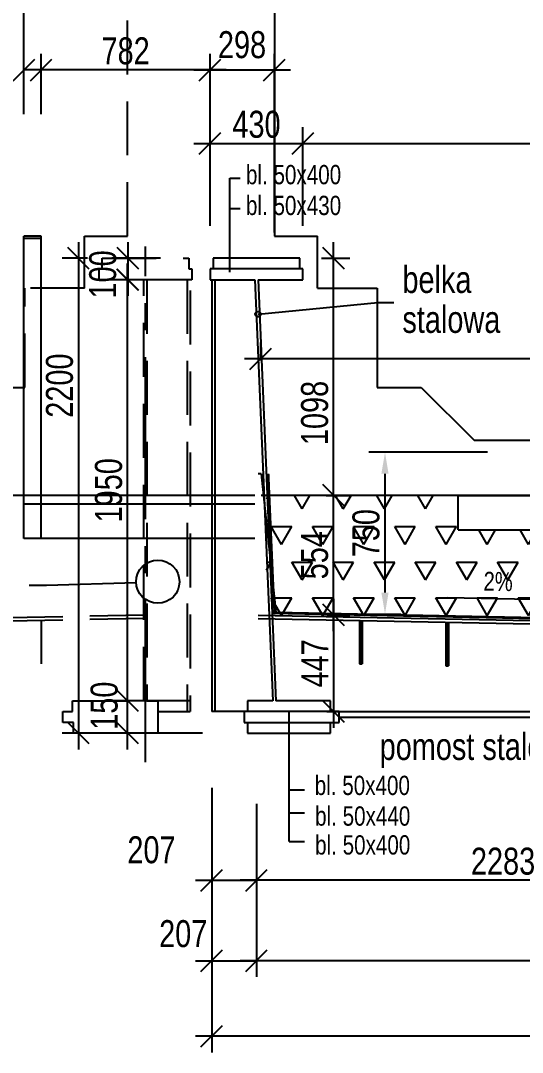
# Model space of a CAD drawing. Header units: millimetres. Extents: x -1069826 to 2704411, y -432732 to 412301.
# Drawn here: x 712268 to 714591, y -22276 to -17497 of the extents above; entities that cross this region are included whole.
import ezdxf
from ezdxf.enums import TextEntityAlignment as Align

# ---------------------------------------------------------------- set-up
doc = ezdxf.new("R2010")
doc.units = ezdxf.units.MM
doc.header["$LTSCALE"] = 1000
doc.header["$MEASUREMENT"] = 0
doc.linetypes.add('CENTER2', pattern=[1.125, 0.75, -0.125, 0.125, -0.125])
doc.linetypes.add('HIDDEN', pattern=[0.375, 0.25, -0.125])
for name, color, linetype in [('0-T', 7, 'Continuous'), ('0-T-T', 7, 'Continuous'), ('0-T0-T', 7, 'Continuous'), ('00XX00-S', 7, 'Continuous'), ('DROGO-T', 7, 'Continuous')]:
    doc.layers.add(name, color=color, linetype=linetype)
doc.styles.add('CDMSTYLE', font='CDMSIMPL', dxfattribs={"width": 0.8, "bigfont": 'CDMBIGPL'})
doc.dimstyles.new('CDMOG-MM-50', dxfattribs={"dimscale": 50, "dimtxt": 2.5, "dimasz": 1, "dimexe": 1.5, "dimexo": 5, "dimgap": 0.5, "dimtad": 1, "dimdec": 0, "dimrnd": 1, "dimzin": 1, "dimdsep": 46, "dimtxsty": 'CDMSTYLE', "dimblk1": 'OBLIQUE', "dimblk2": 'OBLIQUE', "dimsah": 1, "dimtsz": 1, "dimcen": -2.5, "dimdle": 1.5, "dimclrd": 9, "dimclre": 9, "dimclrt": 9, "dimadec": 0, "dimazin": 0, "dimtfac": 1, "dimtmove": 2, "dimatfit": 3, "dimldrblk": 'OBLIQUE', "dimfxl": 1, "dimtvp": 1, "dimtolj": 1, "dimtzin": 0, "dimarcsym": 0})
doc.dimstyles.new('CDMOG-MM-50$7', dxfattribs={"dimscale": 50, "dimtxt": 2.5, "dimasz": 1, "dimexe": 1.5, "dimexo": 5, "dimgap": 0.5, "dimtad": 1, "dimdec": 0, "dimrnd": 1, "dimzin": 1, "dimdsep": 46, "dimtxsty": 'CDMSTYLE', "dimblk1": 'NONE', "dimblk2": 'NONE', "dimsah": 1, "dimtsz": 1, "dimcen": -2.5, "dimdle": 1.5, "dimclrd": 9, "dimclre": 9, "dimclrt": 9, "dimadec": 0, "dimazin": 0, "dimtfac": 1, "dimtmove": 2, "dimatfit": 3, "dimldrblk": 'NONE', "dimfxl": 1, "dimtvp": 1, "dimtolj": 1, "dimtzin": 0, "dimarcsym": 0})
doc.dimstyles.new('CDMST-MM-50', dxfattribs={"dimscale": 50, "dimtxt": 2.5, "dimasz": 2, "dimexe": 1.5, "dimexo": 3, "dimgap": 0.5, "dimtad": 1, "dimdec": 0, "dimrnd": 1, "dimzin": 1, "dimdsep": 46, "dimtxsty": 'CDMSTYLE', "dimblk1": 'OBLIQUE', "dimblk2": 'OBLIQUE', "dimsah": 1, "dimcen": -2.5, "dimdle": 1.5, "dimclrd": 9, "dimclre": 9, "dimclrt": 9, "dimadec": 0, "dimazin": 0, "dimtfac": 1, "dimtmove": 2, "dimatfit": 3, "dimldrblk": 'OBLIQUE', "dimfxl": 1, "dimtvp": 1, "dimtolj": 1, "dimtzin": 0, "dimarcsym": 0})

# ---------------------------------------------------------------- blocks, each defined once
blk = doc.blocks.new('*D789')
at = {"color": 9, "linetype": 'ByBlock', "transparency": 16777216}
for p, q in [((713329.7, -19113.7), (713429.7, -19013.7)), ((713379.7, -19071.1), (713379.7, -18988.7)), ((717853.7, -19113.7), (717953.7, -19013.7)), ((717978.7, -19063.7), (713304.7, -19063.7))]:
    blk.add_line(p, q, dxfattribs=at)
at = {"layer": 'Defpoints', "color": 0, "linetype": 'ByBlock', "transparency": 16777216}
for p in [(713379.7, -19063.7), (713379.7, -19321.1), (717903.7, -19432.2)]:
    blk.add_point(p, dxfattribs=at)
at = {"color": 9, "linetype": 'ByBlock', "transparency": 16777216, "insert": (715997.6, -18976.2), "char_height": 125, "attachment_point": 5, "style": 'CDMSTYLE'}
blk.add_mtext('\\A1;\\C1;4524', dxfattribs=at)
blk = doc.blocks.new('_OBLIQUE')
at = {"color": 0, "linetype": 'ByBlock'}
blk.add_line((-0.5, -0.5), (0.5, 0.5), dxfattribs=at)
blk = doc.blocks.new('*D779')
at = {"color": 9, "linetype": 'ByBlock', "transparency": 16777216}
for p, q in [((533921.1, -17613.9), (533921.1, -16707.9)), ((529471.1, -16832.9), (529571.1, -16732.9)), ((533871.1, -16832.9), (533971.1, -16732.9)), ((529446.1, -16782.9), (533996.1, -16782.9))]:
    blk.add_line(p, q, dxfattribs=at)
at = {"layer": 'Defpoints', "color": 0, "linetype": 'ByBlock', "transparency": 16777216}
for p in [(533921.1, -16782.9), (529521.1, -17863.9), (533921.1, -17863.9)]:
    blk.add_point(p, dxfattribs=at)
at = {"color": 9, "linetype": 'ByBlock', "transparency": 16777216, "insert": (532002.5, -16695.4), "char_height": 125, "attachment_point": 5, "style": 'CDMSTYLE'}
blk.add_mtext('\\A1;\\C1;4400', dxfattribs=at)
blk = doc.blocks.new('*D840')
at = {"color": 9, "linetype": 'ByBlock', "transparency": 16777216}
for p, q in [((533789.1, -18397.7), (533789.1, -17990.8)), ((529603.1, -18115.8), (529703.1, -18015.8)), ((533739.1, -18115.8), (533839.1, -18015.8)), ((529578.1, -18065.8), (533864.1, -18065.8))]:
    blk.add_line(p, q, dxfattribs=at)
at = {"layer": 'Defpoints', "color": 0, "linetype": 'ByBlock', "transparency": 16777216}
for p in [(533789.1, -18065.8), (533789.1, -18647.7), (529653.1, -18697.7)]:
    blk.add_point(p, dxfattribs=at)
at = {"color": 9, "linetype": 'ByBlock', "transparency": 16777216, "insert": (531466, -17978.3), "char_height": 125, "attachment_point": 5, "style": 'CDMSTYLE'}
blk.add_mtext('\\A1;4136', dxfattribs=at)
blk = doc.blocks.new('*D846')
at = {"color": 9, "linetype": 'ByBlock', "transparency": 16777216}
for p, q in [((534004.1, -21047.7), (534004.1, -21926.6)), ((529438.1, -21125.4), (529438.1, -21926.6)), ((529388.1, -21901.6), (529488.1, -21801.6)), ((533954.1, -21901.6), (534054.1, -21801.6)), ((534079.1, -21851.6), (529363.1, -21851.6))]:
    blk.add_line(p, q, dxfattribs=at)
at = {"layer": 'Defpoints', "color": 0, "linetype": 'ByBlock', "transparency": 16777216}
for p in [(534004.1, -20797.7), (529438.1, -20875.4), (529438.1, -21851.6)]:
    blk.add_point(p, dxfattribs=at)
at = {"color": 9, "linetype": 'ByBlock', "transparency": 16777216, "insert": (531721.1, -21764.1), "char_height": 125, "attachment_point": 5, "style": 'CDMSTYLE'}
blk.add_mtext('\\A1;\\C1;4566', dxfattribs=at)
blk = doc.blocks.new('*D839')
at = {"color": 9, "linetype": 'ByBlock', "transparency": 16777216}
for p, q in [((529223.1, -18447.7), (529223.1, -17990.8)), ((529653.1, -18447.7), (529653.1, -17990.8)), ((529173.1, -18115.8), (529273.1, -18015.8)), ((529603.1, -18115.8), (529703.1, -18015.8)), ((529148.1, -18065.8), (529728.1, -18065.8))]:
    blk.add_line(p, q, dxfattribs=at)
at = {"layer": 'Defpoints', "color": 0, "linetype": 'ByBlock', "transparency": 16777216}
for p in [(529653.1, -18065.8), (529223.1, -18697.7), (529653.1, -18697.7)]:
    blk.add_point(p, dxfattribs=at)
at = {"color": 9, "linetype": 'ByBlock', "transparency": 16777216, "insert": (529438.1, -17978.3), "char_height": 125, "attachment_point": 5, "style": 'CDMSTYLE'}
blk.add_mtext('\\A1;430', dxfattribs=at)
blk = doc.blocks.new('*D824')
at = {"color": 9, "linetype": 'ByBlock', "transparency": 16777216}
for p, q in [((528843.2, -18772.7), (528843.2, -18522.7)), ((528893.2, -18647.7), (528793.2, -18547.7)), ((528993.1, -18597.7), (528768.2, -18597.7)), ((528893.2, -18747.7), (528793.2, -18647.7))]:
    blk.add_line(p, q, dxfattribs=at)
at = {"layer": 'Defpoints', "color": 0, "linetype": 'ByBlock', "transparency": 16777216}
for p in [(528843.2, -18597.7), (529243.1, -18597.7), (529223.1, -18697.7)]:
    blk.add_point(p, dxfattribs=at)
at = {"color": 9, "linetype": 'ByBlock', "transparency": 16777216, "insert": (528726.7, -18672.7), "char_height": 125, "attachment_point": 5, "rotation": 90, "style": 'CDMSTYLE'}
blk.add_mtext('\\A1;100', dxfattribs=at)
blk = doc.blocks.new('*D807')
at = {"color": 9, "linetype": 'ByBlock', "transparency": 16777216}
for p, q in [((528361.1, -17924), (528361.1, -16091)), ((540161.1, -17876.7), (540161.1, -16091)), ((528311.1, -16216), (528411.1, -16116)), ((540111.1, -16216), (540211.1, -16116)), ((528286.1, -16166), (540236.1, -16166))]:
    blk.add_line(p, q, dxfattribs=at)
at = {"layer": 'Defpoints', "color": 0, "linetype": 'ByBlock', "transparency": 16777216}
for p in [(540161.1, -16166), (540161.1, -18126.7), (528361.1, -18174)]:
    blk.add_point(p, dxfattribs=at)
at = {"color": 9, "linetype": 'ByBlock', "transparency": 16777216, "insert": (534261.1, -16078.5), "char_height": 125, "attachment_point": 5, "style": 'CDMSTYLE'}
blk.add_mtext('\\A1;\\C1;11800', dxfattribs=at)
blk = doc.blocks.new('*D810')
at = {"color": 9, "linetype": 'ByBlock', "transparency": 16777216}
for p, q in [((528391.1, -17775.6), (528491.1, -17675.6)), ((528441.1, -17749), (528441.1, -17650.6)), ((529173.1, -17775.6), (529273.1, -17675.6)), ((529223.1, -18260.5), (529223.1, -17650.6)), ((529298.1, -17725.6), (528366.1, -17725.6))]:
    blk.add_line(p, q, dxfattribs=at)
at = {"layer": 'Defpoints', "color": 0, "linetype": 'ByBlock', "transparency": 16777216}
for p in [(528441.1, -17725.6), (528441.1, -17999), (529223.1, -18510.5)]:
    blk.add_point(p, dxfattribs=at)
at = {"color": 9, "linetype": 'ByBlock', "transparency": 16777216, "insert": (528832.1, -17638.1), "char_height": 125, "attachment_point": 5, "style": 'CDMSTYLE'}
blk.add_mtext('\\A1;782', dxfattribs=at)
blk = doc.blocks.new('*D818')
at = {"color": 9, "linetype": 'ByBlock', "transparency": 16777216}
for p, q in [((529173.1, -17775.6), (529273.1, -17675.6)), ((529223.1, -18010.5), (529223.1, -17650.6)), ((529471.1, -17775.6), (529571.1, -17675.6)), ((529521.1, -18478.6), (529521.1, -17650.6)), ((529148.1, -17725.6), (529596.1, -17725.6))]:
    blk.add_line(p, q, dxfattribs=at)
at = {"layer": 'Defpoints', "color": 0, "linetype": 'ByBlock', "transparency": 16777216}
for p in [(529521.1, -17725.6), (529223.1, -18260.5), (529521.1, -18728.6)]:
    blk.add_point(p, dxfattribs=at)
at = {"color": 9, "linetype": 'ByBlock', "transparency": 16777216, "insert": (529371.1, -17609.5), "char_height": 125, "attachment_point": 5, "style": 'CDMSTYLE'}
blk.add_mtext('\\A1;298', dxfattribs=at)
blk = doc.blocks.new('*D835')
at = {"color": 9, "linetype": 'ByBlock', "transparency": 16777216}
for p, q in [((529795.2, -19771.2), (529795.2, -18522.7)), ((529845.2, -18647.7), (529745.2, -18547.7)), ((529739.3, -18597.7), (529870.2, -18597.7)), ((529845.2, -19746.2), (529745.2, -19646.2)), ((529761.1, -19696.2), (529870.2, -19696.2))]:
    blk.add_line(p, q, dxfattribs=at)
at = {"layer": 'Defpoints', "color": 0, "linetype": 'ByBlock', "transparency": 16777216}
for p in [(529489.3, -18597.7), (529795.2, -18597.7), (529511.1, -19696.2)]:
    blk.add_point(p, dxfattribs=at)
at = {"color": 9, "linetype": 'ByBlock', "transparency": 16777216, "insert": (529707.7, -19314.5), "char_height": 125, "attachment_point": 5, "rotation": 90, "style": 'CDMSTYLE'}
blk.add_mtext('\\A1;1098', dxfattribs=at)
blk = doc.blocks.new('*D823')
at = {"color": 9, "linetype": 'ByBlock', "transparency": 16777216}
for p, q in [((528841.2, -20722.7), (528841.2, -18622.7)), ((528891.2, -18747.7), (528791.2, -18647.7)), ((528971.1, -18697.7), (528766.2, -18697.7)), ((528891.2, -20697.7), (528791.2, -20597.7))]:
    blk.add_line(p, q, dxfattribs=at)
at = {"layer": 'Defpoints', "color": 0, "linetype": 'ByBlock', "transparency": 16777216}
for p in [(528841.2, -18697.7), (529221.1, -18697.7), (529381.1, -20647.7)]:
    blk.add_point(p, dxfattribs=at)
at = {"color": 9, "linetype": 'ByBlock', "transparency": 16777216, "insert": (528753.7, -19672.7), "char_height": 125, "attachment_point": 5, "rotation": 90, "style": 'CDMSTYLE'}
blk.add_mtext('\\A1;1950', dxfattribs=at)
blk = doc.blocks.new('*D822')
at = {"color": 9, "linetype": 'ByBlock', "transparency": 16777216}
for p, q in [((528841.2, -20872.7), (528841.2, -20572.7)), ((528891.2, -20697.7), (528791.2, -20597.7)), ((529131.1, -20647.7), (528766.2, -20647.7)), ((528891.2, -20847.7), (528791.2, -20747.7)), ((529188.1, -20797.7), (528766.2, -20797.7))]:
    blk.add_line(p, q, dxfattribs=at)
at = {"layer": 'Defpoints', "color": 0, "linetype": 'ByBlock', "transparency": 16777216}
for p in [(528841.2, -20647.7), (529381.1, -20647.7), (529438.1, -20797.7)]:
    blk.add_point(p, dxfattribs=at)
at = {"color": 9, "linetype": 'ByBlock', "transparency": 16777216, "insert": (528733.4, -20670.4), "char_height": 125, "attachment_point": 5, "rotation": 90, "style": 'CDMSTYLE'}
blk.add_mtext('\\A1;150', dxfattribs=at)
blk = doc.blocks.new('_NONE')
at = {"color": 0, "linetype": 'ByBlock'}
blk.add_circle((0, 0), 0.25, dxfattribs=at)
blk = doc.blocks.new('*D836')
at = {"color": 9, "linetype": 'ByBlock', "transparency": 16777216}
for p, q in [((528105.1, -19771.2), (528105.1, -18421.2)), ((528155.1, -18546.2), (528055.1, -18446.2)), ((528111.1, -18496.2), (528030.1, -18496.2)), ((528155.1, -19746.2), (528055.1, -19646.2)), ((528111.1, -19696.2), (528030.1, -19696.2))]:
    blk.add_line(p, q, dxfattribs=at)
at = {"layer": 'Defpoints', "color": 0, "linetype": 'ByBlock', "transparency": 16777216}
for p in [(528105.1, -18496.2), (528361.1, -18496.2), (528361.1, -19696.2)]:
    blk.add_point(p, dxfattribs=at)
at = {"color": 9, "linetype": 'ByBlock', "transparency": 16777216, "insert": (528017.6, -19096.2), "char_height": 125, "attachment_point": 5, "rotation": 90, "style": 'CDMSTYLE'}
blk.add_mtext('\\A1;1200', dxfattribs=at)
blk = doc.blocks.new('*D832')
at = {"color": 9, "linetype": 'ByBlock', "transparency": 16777216}
for p, q in [((529845.2, -20300.7), (529745.2, -20200.7)), ((529795.2, -20175.7), (529795.2, -20772.7)), ((529764.4, -20250.7), (529870.2, -20250.7)), ((529845.2, -20747.7), (529745.2, -20647.7)), ((529764.4, -20697.7), (529870.2, -20697.7))]:
    blk.add_line(p, q, dxfattribs=at)
at = {"layer": 'Defpoints', "color": 0, "linetype": 'ByBlock', "transparency": 16777216}
for p in [(529514.4, -20250.7), (529514.4, -20697.7), (529795.2, -20697.7)]:
    blk.add_point(p, dxfattribs=at)
at = {"color": 9, "linetype": 'ByBlock', "transparency": 16777216, "insert": (529707.7, -20474.2), "char_height": 125, "attachment_point": 5, "rotation": 90, "style": 'CDMSTYLE'}
blk.add_mtext('\\A1;\\C1;447', dxfattribs=at)
blk = doc.blocks.new('*D831')
at = {"color": 9, "linetype": 'ByBlock', "transparency": 16777216}
for p, q in [((529795.2, -20325.7), (529795.2, -19621.2)), ((529845.2, -19746.2), (529745.2, -19646.2)), ((529855.1, -19696.2), (529870.2, -19696.2)), ((529845.2, -20300.7), (529745.2, -20200.7)), ((529789.1, -20250.7), (529870.2, -20250.7))]:
    blk.add_line(p, q, dxfattribs=at)
at = {"layer": 'Defpoints', "color": 0, "linetype": 'ByBlock', "transparency": 16777216}
for p in [(529605.1, -19696.2), (529795.2, -19696.2), (529539.1, -20250.7)]:
    blk.add_point(p, dxfattribs=at)
at = {"color": 9, "linetype": 'ByBlock', "transparency": 16777216, "insert": (529707.7, -19973.4), "char_height": 125, "attachment_point": 5, "rotation": 90, "style": 'CDMSTYLE'}
blk.add_mtext('\\A1;\\C1;554', dxfattribs=at)
blk = doc.blocks.new('*D817')
at = {"color": 9, "linetype": 'ByBlock', "transparency": 16777216}
for p, q in [((528614.1, -18522.7), (528614.1, -20872.7)), ((528664.1, -18647.7), (528564.1, -18547.7)), ((528656, -18597.7), (528539.1, -18597.7)), ((528664.1, -20847.7), (528564.1, -20747.7)), ((528938, -20797.7), (528539.1, -20797.7))]:
    blk.add_line(p, q, dxfattribs=at)
at = {"layer": 'Defpoints', "color": 0, "linetype": 'ByBlock', "transparency": 16777216}
for p in [(528906, -18597.7), (528614.1, -20797.7), (529188, -20797.7)]:
    blk.add_point(p, dxfattribs=at)
at = {"color": 9, "linetype": 'ByBlock', "transparency": 16777216, "insert": (528526.6, -19187.9), "char_height": 125, "attachment_point": 5, "rotation": 90, "style": 'CDMSTYLE'}
blk.add_mtext('\\A1;\\C1;2200', dxfattribs=at)
blk = doc.blocks.new('*D811')
at = {"color": 9, "linetype": 'ByBlock', "transparency": 16777216}
for p, q in [((528311.1, -17775.6), (528411.1, -17675.6)), ((528361.1, -17930.4), (528361.1, -17650.6)), ((528391.1, -17775.6), (528491.1, -17675.6)), ((528441.1, -17930.4), (528441.1, -17650.6)), ((528516.1, -17725.6), (528361.1, -17725.6))]:
    blk.add_line(p, q, dxfattribs=at)
at = {"layer": 'Defpoints', "color": 0, "linetype": 'ByBlock', "transparency": 16777216}
for p in [(528361.1, -17725.6), (528361.1, -18180.4), (528441.1, -18180.4)]:
    blk.add_point(p, dxfattribs=at)
at = {"color": 9, "linetype": 'ByBlock', "transparency": 16777216, "insert": (528207.2, -17631.9), "char_height": 125, "attachment_point": 5, "style": 'CDMSTYLE'}
blk.add_mtext('\\A1;80', dxfattribs=at)
blk = doc.blocks.new('*D806')
at = {"color": 9, "linetype": 'ByBlock', "transparency": 16777216}
for p, q in [((529438.1, -21179.3), (529438.1, -21926.6)), ((529231.1, -21566.2), (529231.1, -21926.6)), ((529181.1, -21901.6), (529281.1, -21801.6)), ((529388.1, -21901.6), (529488.1, -21801.6)), ((529156.1, -21851.6), (529438.1, -21851.6))]:
    blk.add_line(p, q, dxfattribs=at)
at = {"layer": 'Defpoints', "color": 0, "linetype": 'ByBlock', "transparency": 16777216}
for p in [(529438.1, -20929.3), (529231.1, -21316.2), (529438.1, -21851.6)]:
    blk.add_point(p, dxfattribs=at)
at = {"color": 9, "linetype": 'ByBlock', "transparency": 16777216, "insert": (529098.8, -21726.9), "char_height": 125, "attachment_point": 5, "style": 'CDMSTYLE'}
blk.add_mtext('\\A1;207', dxfattribs=at)
blk = doc.blocks.new('*D805')
at = {"color": 9, "linetype": 'ByBlock', "transparency": 16777216}
for p, q in [((529231.1, -21051.5), (529231.1, -21553.8)), ((529438.1, -21325), (529438.1, -21553.8)), ((529181.1, -21528.8), (529281.1, -21428.8)), ((529388.1, -21528.8), (529488.1, -21428.8)), ((529156.1, -21478.8), (529438.1, -21478.8))]:
    blk.add_line(p, q, dxfattribs=at)
at = {"layer": 'Defpoints', "color": 0, "linetype": 'ByBlock', "transparency": 16777216}
for p in [(529231.1, -20801.5), (529438.1, -21075), (529438.1, -21478.8)]:
    blk.add_point(p, dxfattribs=at)
at = {"color": 9, "linetype": 'ByBlock', "transparency": 16777216, "insert": (528951.8, -21338.5), "char_height": 125, "attachment_point": 5, "style": 'CDMSTYLE'}
blk.add_mtext('\\A1;207', dxfattribs=at)
blk = doc.blocks.new('*D800')
at = {"color": 9, "linetype": 'ByBlock', "transparency": 16777216}
for p, q in [((530507.2, -19496.2), (529958, -19496.2)), ((530033, -19596.2), (530033, -20146.2)), ((529768.8, -20246.2), (530108, -20246.2))]:
    blk.add_line(p, q, dxfattribs=at)
for points in [[(530016.3, -19596.2), (530049.6, -19596.2), (530033, -19496.2)], [(530016.3, -20146.2), (530049.6, -20146.2), (530033, -20246.2)]]:
    blk.add_solid(points, dxfattribs=at)
at = {"layer": 'Defpoints', "color": 0, "linetype": 'ByBlock', "transparency": 16777216}
for p in [(530657.2, -19496.2), (529618.8, -20246.2), (530033, -20246.2)]:
    blk.add_point(p, dxfattribs=at)
at = {"color": 9, "linetype": 'ByBlock', "transparency": 16777216, "insert": (529945.5, -19871.2), "char_height": 125, "attachment_point": 5, "rotation": 90, "style": 'CDMSTYLE'}
blk.add_mtext('\\A1;\\C1;750', dxfattribs=at)
blk = doc.blocks.new('A$C05BD7996')
at = {"color": 40, "linetype": 'HIDDEN'}
for p, q in [((4400, 1068.5), (4400, 3118.5)), ((4200, 1068.5), (4400, 1068.5)), ((3925, 368.5), (3925, 828.5)), ((3720, 368.5), (3925, 368.5))]:
    blk.add_line(p, q, dxfattribs=at)
at = {"layer": '0-T', "color": 40, "linetype": 'HIDDEN'}
for q in [(4200, 1068.5), (3925, 828.5)]:
    blk.add_line((4200, 828.5), q, dxfattribs=at)
blk = doc.blocks.new('A$C3471609C')
at = {"layer": '0-T', "color": 9, "linetype": 'Continuous'}
blk.add_blockref('A$C05BD7996', (0, 0), dxfattribs=at)
blk = doc.blocks.new('A$C5F112703')
at = {"color": 9, "linetype": 'ByBlock'}
for p, q in [((0, 3118.5), (0, 1068.5)), ((0, 1068.5), (200, 1068.5)), ((475, 828.5), (475, 368.5)), ((475, 368.5), (680, 368.5)), ((680, 368.5), (925, 123.5)), ((925, 123.5), (1332.5, 123.5))]:
    blk.add_line(p, q, dxfattribs=at)
at = {"layer": '0-T', "color": 9, "linetype": 'Continuous'}
for q in [(200, 1068.5), (475, 828.5)]:
    blk.add_line((200, 828.5), q, dxfattribs=at)
blk = doc.blocks.new('A$C22AE4A19')
at = {"layer": '0-T', "color": 9, "linetype": 'Continuous'}
blk.add_blockref('A$C5F112703', (0, 0), dxfattribs=at)
blk = doc.blocks.new('*D797')
at = {"color": 9, "linetype": 'ByBlock', "transparency": 16777216}
for p, q in [((539291.1, -21047.7), (539291.1, -22276)), ((529231.1, -21406.9), (529231.1, -22276)), ((529181.1, -22251), (529281.1, -22151)), ((539241.1, -22251), (539341.1, -22151)), ((539366.1, -22201), (529156.1, -22201))]:
    blk.add_line(p, q, dxfattribs=at)
at = {"layer": 'Defpoints', "color": 0, "linetype": 'ByBlock', "transparency": 16777216}
for p in [(539291.1, -20797.7), (529231.1, -21156.9), (529231.1, -22201)]:
    blk.add_point(p, dxfattribs=at)
at = {"color": 9, "linetype": 'ByBlock', "transparency": 16777216, "insert": (534261.1, -22113.5), "char_height": 125, "attachment_point": 5, "style": 'CDMSTYLE'}
blk.add_mtext('\\A1;\\C1;10060', dxfattribs=at)
blk = doc.blocks.new('*D794')
at = {"color": 9, "linetype": 'ByBlock', "transparency": 16777216}
for p, q in [((529438.1, -21325), (529438.1, -21553.8)), ((529388.1, -21528.8), (529488.1, -21428.8)), ((531671.1, -21528.8), (531771.1, -21428.8)), ((531796.1, -21478.8), (529363.1, -21478.8))]:
    blk.add_line(p, q, dxfattribs=at)
at = {"layer": 'Defpoints', "color": 0, "linetype": 'ByBlock', "transparency": 16777216}
for p in [(531721.1, -21063), (529438.1, -21075), (529438.1, -21478.8)]:
    blk.add_point(p, dxfattribs=at)
at = {"color": 9, "linetype": 'ByBlock', "transparency": 16777216, "insert": (530579.6, -21391.3), "char_height": 125, "attachment_point": 5, "style": 'CDMSTYLE'}
blk.add_mtext('\\A1;2283', dxfattribs=at)
blk = doc.blocks.new('A$C08B22908')
at = {"layer": 'DROGO-T', "color": 2, "linetype": 'Continuous'}
for p, q in [((415, 2200), (15, 2200)), ((15, 2200), (15, 2150)), ((415, 2150), (415, 2200)), ((0, 2150), (0, 2100)), ((430, 2150), (0, 2150)), ((430, 2100), (430, 2150)), ((0, 2100), (208, 2100)), ((208, 2099.4), (290.8, 150)), ((222, 2100), (304.8, 150)), ((222, 2100), (430, 2100)), ((173, 150), (173, 100)), ((290.8, 150), (173, 150)), ((558, 150), (304.8, 150)), ((558, 100), (558, 150)), ((598, 100), (158, 100)), ((158, 100), (158, 50)), ((598, 50), (598, 100)), ((158, 50), (598, 50)), ((173, 50), (173, 0)), ((558, 0), (558, 50)), ((173, 0), (558, 0))]:
    blk.add_line(p, q, dxfattribs=at)

msp = doc.modelspace()

# ---------------------------------------------------------------- hatches: boundary and pattern name
at = {"layer": '0-T', "linetype": 'Continuous'}
h = msp.add_hatch(dxfattribs=at)
h.set_pattern_fill('TRIANG', color=9, scale=20, style=0)
h.set_pattern_definition([(60, (612130.18, -221196.17), (-95.24997, 164.97782), [95.25, -95.25]), (120, (612130.18, -221196.17), (-190.49997, 2e-05), [95.25, -95.25]), (0, (612082.56, -221113.69), (95.25, 164.9778), [95.25, -95.25])])
h.paths.add_polyline_path([(715643.205, -20296.1741), (715643.205, -19856.1741), (714293.205, -19856.1741), (714293.205, -19696.1741), (713407.205, -19696.1741), (713407.205, -20251.4541)])
h.paths.add_polyline_path([(717879.205, -20251.4541), (717879.205, -19696.1741), (716993.205, -19696.1741), (716993.205, -19856.1741), (715643.205, -19856.1741), (715643.205, -20296.1741)])
h.paths.add_polyline_path([(713676.0747, -20030.9955), (713676.0747, -19711.3527), (713863.5747, -19711.3527), (713863.5747, -20030.9955)], flags=24)
h.paths.add_polyline_path([(715881.5897, -20070.0222), (715881.5897, -19750.3793), (716069.0897, -19750.3793), (716069.0897, -20070.0222)], flags=24)
h.paths.add_polyline_path([(717348.8222, -20030.9955), (717348.8222, -19711.3527), (717536.3222, -19711.3527), (717536.3222, -20030.9955)], flags=24)

# ---------------------------------------------------------------- linework, layer by layer
at = {"color": 40, "linetype": 'HIDDEN'}
for p, q in [((713039.205, -18697.6844), (713039.205, -20697.6844)), ((713053.205, -18747.6844), (713053.205, -20697.6844)), ((712763.205, -19696.1741), (708363.205, -19696.1741)), ((712903.205, -20697.6844), (713053.205, -20697.6844))]:
    msp.add_line(p, q, dxfattribs=at)
at = {"color": 2, "linetype": 'Continuous'}
for p, q in [((717869.5613, -19696.1741), (713382.205, -19696.1741)), ((714293.205, -19856.1741), (714293.205, -19696.1741)), ((714293.205, -19856.1741), (716993.205, -19856.1741)), ((713367.205, -20250.6541), (715643.205, -20296.1741)), ((713367.205, -20266.6541), (715643.205, -20312.1741))]:
    msp.add_line(p, q, dxfattribs=at)
at = {"color": 1, "linetype": 'Continuous'}
msp.add_line((714293.205, -19696.1741), (716993.205, -19696.1741), dxfattribs=at)
at = {"layer": '0-T', "color": 1, "linetype": 'Continuous'}
for p, q in [((712363.205, -18496.1741), (712283.205, -18496.1741)), ((712363.205, -18506.1741), (712283.205, -18506.1741)), ((713353.205, -19696.1741), (712283.205, -19696.1741)), ((713353.205, -19736.1741), (712283.205, -19736.1741))]:
    msp.add_line(p, q, dxfattribs=at)
at = {"layer": '0-T', "color": 9, "linetype": 'Continuous'}
for p, q in [((712283.205, -19896.1741), (712283.205, -18496.1741)), ((712363.205, -19896.1741), (712363.205, -18496.1741)), ((713153.205, -18697.6844), (713153.205, -20697.6844)), ((713167.205, -18697.6844), (713167.205, -20697.6844)), ((713382.205, -19596.1741), (713367.205, -19596.1741)), ((713353.205, -19896.1741), (712283.205, -19896.1741)), ((713353.205, -20697.6844), (713153.205, -20697.6844)), ((713743.205, -20697.6844), (717543.205, -20697.6844)), ((713743.205, -20722.6844), (717543.205, -20722.6844))]:
    msp.add_line(p, q, dxfattribs=at)
at = {"layer": '0-T', "color": 40, "linetype": 'CENTER2'}
for q in [(712846.205, -18542.9835), (712846.205, -18592.9835)]:
    msp.add_line((712846.205, -20931.6415), q, dxfattribs=at)
at = {"layer": '0-T', "color": 40, "linetype": 'HIDDEN'}
for p, q in [((712839.205, -20250.6541), (710563.205, -20296.1741)), ((712839.205, -20266.6541), (710563.205, -20312.1741)), ((712363.4849, -20274.1713), (712363.4849, -20476.1685))]:
    msp.add_line(p, q, dxfattribs=at)
at = {"layer": '0-T', "color": 2, "linetype": 'Continuous'}
for p, q in [((713837.4849, -20476.1769), (713849.4849, -20476.1769)), ((714237.4849, -20486.1741), (714249.4849, -20486.1741))]:
    msp.add_line(p, q, dxfattribs=at)
at = {"layer": '0-T', "color": 3, "linetype": 'HIDDEN', "const_width": 10}
msp.add_lwpolyline([(713415.2089, -19596.1741), (713443.205, -20241.6521), (715643.205, -20286.1721), (717846.5895, -20241.6521), (717873.7726, -19596.1741)], dxfattribs=at)
at = {"layer": '0-T', "color": 9, "linetype": 'Continuous'}
msp.add_lwpolyline([(713382.205, -19596.1741), (713449.6626, -20236.7511), (715643.205, -20281.1711), (717847.8303, -20236.7511), (717870.2047, -19596.1741)], dxfattribs=at)
at = {"layer": '0-T', "color": 9, "linetype": 'Continuous', "const_width": 12}
for points in [[(713843.4849, -20274.1825), (713843.4849, -20476.1797)], [(714243.4849, -20284.1797), (714243.4849, -20486.1769)]]:
    msp.add_lwpolyline(points, dxfattribs=at)
at = {"layer": '0-T', "color": 2, "linetype": 'Continuous'}
for points in [[(713837.4849, -20276.1797), (713837.4849, -20476.1769)], [(713849.4849, -20276.1797), (713849.4849, -20476.1769)], [(714237.4849, -20286.1769), (714237.4849, -20486.1741)], [(714243.4849, -20282.1825), (714243.4849, -20484.1797)], [(714249.4849, -20286.1769), (714249.4849, -20486.1741)]]:
    msp.add_lwpolyline(points, dxfattribs=at)
at = {"layer": '0-T0-T', "color": 9, "linetype": 'Continuous', "extrusion": (0, 0, -1), "flags": 128}
msp.add_lwpolyline([(-714244.0293, -20169.2648), (-714943.8893, -20183.262), (-714665.345, -20107.6771), (-714663.9453, -20177.6631)], dxfattribs=at)
at = {"layer": '00XX00-S', "color": 9, "linetype": 'Continuous', "flags": 128}
msp.add_lwpolyline([(712308.4151, -20111.9881), (712388.1927, -20111.9881), (712803.2521, -20099.2433)], dxfattribs=at)
at = {"layer": 'DROGO-T', "color": 9, "linetype": 'Continuous'}
for p, q in [((713236.0371, -18662.2422), (713236.0371, -18226.8475)), ((713236.0371, -18226.8475), (713284.1967, -18226.8475)), ((713236.0371, -18367.1207), (713284.1967, -18367.1207)), ((713511.2852, -21299.9589), (713511.2852, -20697.6844)), ((713582.7137, -21061.1324), (713511.2852, -21061.1324)), ((713511.2852, -21166.2723), (713582.7137, -21166.2723)), ((713511.2852, -21299.9589), (713582.7137, -21299.9589))]:
    msp.add_line(p, q, dxfattribs=at)
at = {"layer": 'DROGO-T', "color": 40, "linetype": 'HIDDEN'}
msp.add_lwpolyline([(712631.205, -18647.6844), (712646.205, -18647.6844), (712646.205, -18597.6844), (713046.205, -18597.6844), (713046.205, -18647.6844), (713061.205, -18647.6844), (713061.205, -18697.6844), (712853.205, -18697.6844), (712853.205, -20647.6844), (712903.205, -20647.6844), (712903.205, -20797.6844), (712513.205, -20797.6844), (712513.205, -20747.6844), (712463.205, -20747.6844), (712463.205, -20697.6844), (712508.205, -20697.6844), (712508.205, -20647.6844), (712839.205, -20647.6844), (712839.205, -18697.6844), (712631.205, -18697.6844), (712631.205, -18647.6844)], dxfattribs=at)
at = {"layer": 'DROGO-T', "color": 2, "linetype": 'Continuous'}
msp.add_circle((712903.205, -20096.1741), 100, dxfattribs=at)

# ---------------------------------------------------------------- block references
at = {"layer": '0-T', "color": 9, "linetype": 'Continuous'}
for name, p in [('A$C3471609C', (708363.2048, -19564.6943)), ('A$C22AE4A19', (713443.2048, -19564.6944))]:
    msp.add_blockref(name, p, dxfattribs=at)
at = {"layer": 'DROGO-T', "color": 9, "linetype": 'Continuous'}
msp.add_blockref('A$C08B22908', (713145.2031, -20797.6835), dxfattribs=at)

# ---------------------------------------------------------------- texts
at = {"layer": '0-T', "color": 9, "linetype": 'Continuous', "style": 'CDMSTYLE', "width": 0.8}
for s, p in [('bl. 50x400', (713311.363, -18255.1928)), ('bl. 50x430', (713311.363, -18397.8528)), ('bl. 50x400', (713629.7894, -21084.0408)), ('bl. 50x440', (713631.491, -21226.0425)), ('bl. 50x400', (713631.491, -21359.729))]:
    msp.add_text(s, height=89.28571, dxfattribs=at).set_placement(p)
at = {"layer": '0-T', "color": 1, "linetype": 'Continuous', "style": 'CDMSTYLE', "width": 0.8}
for s, p in [('belka', (714035.7258, -18758.812)), ('stalowa', (714035.7258, -18943.5659)), ('pomost stalowy', (713930.3517, -20921.6621))]:
    msp.add_text(s, height=125, dxfattribs=at).set_placement(p)
at = {"layer": '0-T0-T', "color": 1, "linetype": 'Continuous', "style": 'CDMSTYLE', "width": 0.8}
msp.add_text('2%', height=87.5, rotation=358.8542372, dxfattribs=at).set_placement((714478.1194, -20138.471), align=Align.CENTER)

# ---------------------------------------------------------------- dimensions: what is measured, and where the dimension line sits
at = {"layer": '0-T', "color": 1, "linetype": 'Continuous'}
dim = msp.add_linear_dim(base=(724083.205, -16165.9527), p1=(712283.205, -18174.0054), p2=(724083.205, -18126.7375), text='\\C1;<>', dimstyle='CDMOG-MM-50', dxfattribs=at)
dim.commit()
dim.dimension.update_dxf_attribs({"geometry": '*D807', "text_midpoint": (718183.205, -16078.4527), "insert": (183922.0905, 0)})
at = {"layer": '0-T', "color": 4, "linetype": 'Continuous'}
dim = msp.add_linear_dim(base=(717843.205, -16782.9104), p1=(713443.205, -17863.8621), p2=(717843.205, -17863.8621), text='\\C1;<>', dimstyle='CDMOG-MM-50', override={"dimse1": 1}, dxfattribs=at)
dim.commit()
dim.dimension.update_dxf_attribs({"geometry": '*D779', "text_midpoint": (715924.5742, -16695.4104), "dimtype": 160, "insert": (183922.0905, 0)})
at = {"layer": '0-T', "color": 9, "linetype": 'Continuous'}
dim = msp.add_linear_dim(base=(712283.205, -17725.616), p1=(712363.205, -18180.4335), p2=(712283.205, -18180.4335), dimstyle='CDMOG-MM-50', dxfattribs=at)
dim.commit()
dim.dimension.update_dxf_attribs({"geometry": '*D811', "text_midpoint": (712129.2583, -17631.925), "dimtype": 160, "insert": (183922.0905, 0)})
at = {"layer": '0-T', "color": 2, "linetype": 'Continuous'}
dim = msp.add_linear_dim(base=(712363.205, -17725.616), p1=(713145.205, -18510.5075), p2=(712363.205, -17998.9973), dimstyle='CDMOG-MM-50', dxfattribs=at)
dim.commit()
dim.dimension.update_dxf_attribs({"geometry": '*D810', "text_midpoint": (712754.205, -17638.116), "insert": (183922.0905, 0)})
at = {"layer": '0-T', "color": 1, "linetype": 'Continuous'}
dim = msp.add_linear_dim(base=(712536.1666, -20797.6844), p1=(712828.0925, -18597.6844), p2=(713110.0485, -20797.6844), angle=90, text='\\C1;<>', dimstyle='CDMOG-MM-50', dxfattribs=at)
dim.commit()
dim.dimension.update_dxf_attribs({"geometry": '*D817', "text_midpoint": (712448.6666, -19187.8519), "dimtype": 160, "insert": (183922.0905, 0)})
at = {"layer": '0-T', "color": 4, "linetype": 'Continuous'}
dim = msp.add_linear_dim(base=(713379.6644, -19063.6629), p1=(717903.6644, -19432.1854), p2=(713379.6644, -19321.0985), text='\\C1;<>', dimstyle='CDMOG-MM-50', override={"dimse1": 1}, dxfattribs=at)
dim.commit()
dim.dimension.update_dxf_attribs({"geometry": '*D789', "text_midpoint": (715997.5921, -18976.1629), "dimtype": 160})
at = {"layer": '0-T', "color": 3, "linetype": 'Continuous'}
dim = msp.add_linear_dim(base=(713955.0429, -20246.1741), p1=(714579.2978, -19496.1741), p2=(713540.9231, -20246.1741), angle=270, text='\\C1;<>', dimstyle='CDMST-MM-50', dxfattribs=at)
dim.commit()
dim.dimension.update_dxf_attribs({"geometry": '*D800', "text_midpoint": (713867.5429, -19871.1741), "insert": (183922.0905, 0)})
at = {"layer": '0-T', "color": 2, "linetype": 'Continuous'}
for base, p1, p2, picture, middle in [((713360.205, -21478.7662), (713153.205, -20801.4789), (713360.205, -21074.9577), '*D805', (712873.9175, -21338.5446)), ((713360.205, -21851.5621), (713153.205, -21316.1689), (713360.205, -20929.2691), '*D806', (713020.8918, -21726.8825))]:
    dim = msp.add_linear_dim(base=base, p1=p1, p2=p2, dimstyle='CDMOG-MM-50', dxfattribs=at)
    dim.commit()
    dim.dimension.update_dxf_attribs({"geometry": picture, "text_midpoint": middle, "dimtype": 160, "insert": (183922.0905, 0)})
at = {"layer": '0-T', "color": 4, "linetype": 'Continuous'}
for base, p1, p2, picture, middle in [((713153.205, -22200.9811), (723213.205, -20797.6844), (713153.205, -21156.9339), '*D797', (718183.205, -22113.4811)), ((713360.205, -21851.5621), (717926.205, -20797.6844), (713360.205, -20875.4071), '*D846', (715643.205, -21764.0621))]:
    dim = msp.add_linear_dim(base=base, p1=p1, p2=p2, text='\\C1;<>', dimstyle='CDMOG-MM-50', dxfattribs=at)
    dim.commit()
    dim.dimension.update_dxf_attribs({"geometry": picture, "text_midpoint": middle, "insert": (183922.0905, 0)})
dim = msp.add_linear_dim(base=(713360.205, -21478.7662), p1=(715643.205, -21063.0192), p2=(713360.205, -21074.9577), dimstyle='CDMOG-MM-50', override={"dimse1": 1}, dxfattribs=at)
dim.commit()
dim.dimension.update_dxf_attribs({"geometry": '*D794', "text_midpoint": (714501.705, -21391.2662), "insert": (183922.0905, 0)})
at = {"layer": 'DROGO-T', "color": 3, "linetype": 'Continuous'}
dim = msp.add_linear_dim(base=(713443.205, -17725.616), p1=(713145.205, -18260.5075), p2=(713443.205, -18728.6359), dimstyle='CDMOG-MM-50', dxfattribs=at)
dim.commit()
dim.dimension.update_dxf_attribs({"geometry": '*D818', "text_midpoint": (713293.205, -17609.4627), "dimtype": 160, "insert": (183922.0905, 0)})
at = {"layer": 'DROGO-T', "color": 9, "linetype": 'Continuous'}
dim = msp.add_linear_dim(base=(713575.205, -18065.7858), p1=(713145.205, -18697.6844), p2=(713575.205, -18697.6844), dimstyle='CDMOG-MM-50', dxfattribs=at)
dim.commit()
dim.dimension.update_dxf_attribs({"geometry": '*D839', "text_midpoint": (713360.205, -17978.2858), "insert": (183922.0905, 0)})
dim = msp.add_linear_dim(base=(717711.205, -18065.7858), p1=(713575.205, -18697.6844), p2=(717711.205, -18647.6844), dimstyle='CDMOG-MM-50', override={"dimse1": 1}, dxfattribs=at)
dim.commit()
dim.dimension.update_dxf_attribs({"geometry": '*D840', "text_midpoint": (715388.0856, -17978.2858), "dimtype": 160, "insert": (183922.0905, 0)})
dim = msp.add_linear_dim(base=(712027.1642, -18496.1741), p1=(712283.205, -19696.1741), p2=(712283.205, -18496.1741), angle=90, dimstyle='CDMOG-MM-50', dxfattribs=at)
dim.commit()
dim.dimension.update_dxf_attribs({"geometry": '*D836', "text_midpoint": (711939.6642, -19096.1741), "insert": (183922.0905, 0)})
at = {"layer": 'DROGO-T', "color": 3, "linetype": 'Continuous'}
dim = msp.add_linear_dim(base=(712765.256, -18597.6844), p1=(713145.205, -18697.6844), p2=(713165.205, -18597.6844), angle=90, dimstyle='CDMOG-MM-50', override={"dimse1": 1}, dxfattribs=at)
dim.commit()
dim.dimension.update_dxf_attribs({"geometry": '*D824', "text_midpoint": (712648.8119, -18672.6844), "dimtype": 160, "insert": (183922.0905, 0)})
for base, p1, p2, picture, middle in [((713717.3258, -18597.6844), (713433.205, -19696.1741), (713411.3985, -18597.6844), '*D835', (713629.8258, -19314.5266)), ((712763.256, -20647.6844), (713360.205, -20797.6844), (713303.205, -20647.6844), '*D822', (712655.502, -20670.427))]:
    dim = msp.add_linear_dim(base=base, p1=p1, p2=p2, angle=90, dimstyle='CDMOG-MM-50', dxfattribs=at)
    dim.commit()
    dim.dimension.update_dxf_attribs({"geometry": picture, "text_midpoint": middle, "dimtype": 160, "insert": (183922.0905, 0)})
dim = msp.add_linear_dim(base=(712763.256, -18697.6844), p1=(713303.205, -20647.6844), p2=(713143.205, -18697.6844), angle=90, dimstyle='CDMOG-MM-50', override={"dimse1": 1}, dxfattribs=at)
dim.commit()
dim.dimension.update_dxf_attribs({"geometry": '*D823', "text_midpoint": (712675.756, -19672.6844), "insert": (183922.0905, 0)})
for base, p1, p2, picture, middle in [((713717.3258, -19696.1741), (713461.1844, -20250.6541), (713527.1844, -19696.1741), '*D831', (713629.8258, -19973.4141)), ((713717.3258, -20697.6844), (713436.4776, -20250.6541), (713436.4776, -20697.6844), '*D832', (713629.8258, -20474.1693))]:
    dim = msp.add_linear_dim(base=base, p1=p1, p2=p2, angle=90, text='\\C1;<>', dimstyle='CDMOG-MM-50', dxfattribs=at)
    dim.commit()
    dim.dimension.update_dxf_attribs({"geometry": picture, "text_midpoint": middle, "insert": (183922.0905, 0)})

# ---------------------------------------------------------------- leaders
at = {"layer": '0-T-T', "color": 9, "linetype": 'Continuous'}
msp.add_leader([(713367.205, -18857.1635), (713921.221, -18802.292), (713996.7458, -18802.292)], dimstyle='CDMOG-MM-50$7', dxfattribs=at)

doc.saveas('drawing.dxf')
